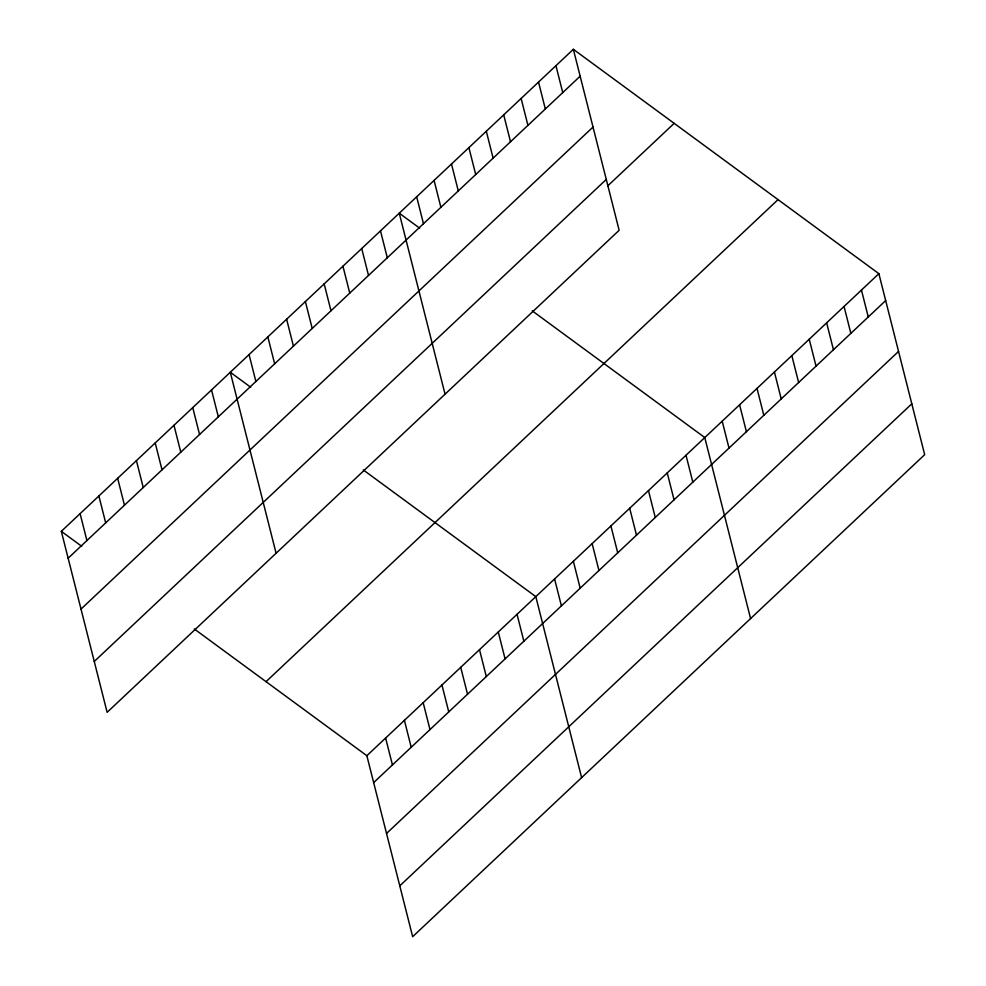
<?xml version="1.0" encoding="UTF-8"?>
<svg xmlns="http://www.w3.org/2000/svg" width="986" height="986" viewBox="0 0 986 986"><rect width="100%" height="100%" fill="white"/><g stroke="black" fill="none" stroke-linecap="round" stroke-linejoin="round"><path stroke-width="1.48" d="M573.347 49.3L619.146 230.293L107.129 712.323L61.329 531.331L573.347 49.3L878.871 273.677L924.671 454.669L412.653 936.7L366.854 755.707L194.304 628.982M68.145 558.224L580.15 76.205M81.012 609.077L593.017 127.058M94.262 661.47L606.279 179.44M607.795 185.824L674.165 123.349M266.035 681.659L778.04 199.628M366.854 755.707L878.871 273.677M373.669 782.601L885.674 300.582M386.537 833.453L898.542 351.435M399.786 885.847L911.803 403.816M419.666 228.173L399.256 213.186L445.056 394.19M532.23 310.849L704.78 437.562L750.58 618.567M250.703 387.239L230.293 372.252L276.092 553.257M363.267 469.915L535.817 596.641L581.617 777.634M61.329 531.331L81.739 546.318M861.456 290.069L868.259 316.974M844.053 306.461L850.856 333.354M826.638 322.841L833.453 349.747M809.235 339.233L816.038 366.139M791.82 355.626L798.635 382.519M774.417 372.005L781.22 398.911M757.014 388.398L763.817 415.303M739.599 404.79L746.402 431.695M722.196 421.182L728.999 448.075M686.01 455.236L692.813 482.142M667.239 472.91L674.042 499.816M555.931 65.692L562.747 92.585M648.468 490.584L655.271 517.49M538.529 82.072L545.332 108.978M629.684 508.258L636.5 535.164M521.126 98.464L527.929 125.37M610.913 525.932L617.717 552.838M503.71 114.857L510.514 141.762M592.142 543.606L598.946 570.512M486.308 131.249L493.111 158.142M468.892 147.629L475.708 174.534M573.371 561.293L580.175 588.186M451.489 164.021L458.293 190.927M554.588 578.967L561.404 605.86M434.074 180.413L440.89 207.319M416.671 196.806L423.475 223.699M517.046 614.315L523.849 641.208M498.275 631.989L505.078 658.882M380.485 230.86L387.301 257.765M479.504 649.663L486.308 676.556M361.714 248.534L368.517 275.439M460.721 667.337L467.537 694.23M342.943 266.208L349.747 293.113M441.95 685.011L448.753 711.904M324.172 283.882L330.976 310.787M423.179 702.685L429.982 729.578M305.389 301.556L312.205 328.461M404.408 720.359L411.211 747.252M286.618 319.23L293.421 346.135M385.625 738.033L392.44 764.926M267.847 336.904L274.65 363.809M249.076 354.578L255.879 381.483M211.522 389.938L218.337 416.831M192.751 407.612L199.554 434.506M173.98 425.286L180.783 452.18M155.209 442.96L162.012 469.854M136.425 460.635L143.241 487.528M117.654 478.309L124.458 505.202M98.883 495.983L105.687 522.876M80.112 513.657L86.916 540.55"/></g></svg>
